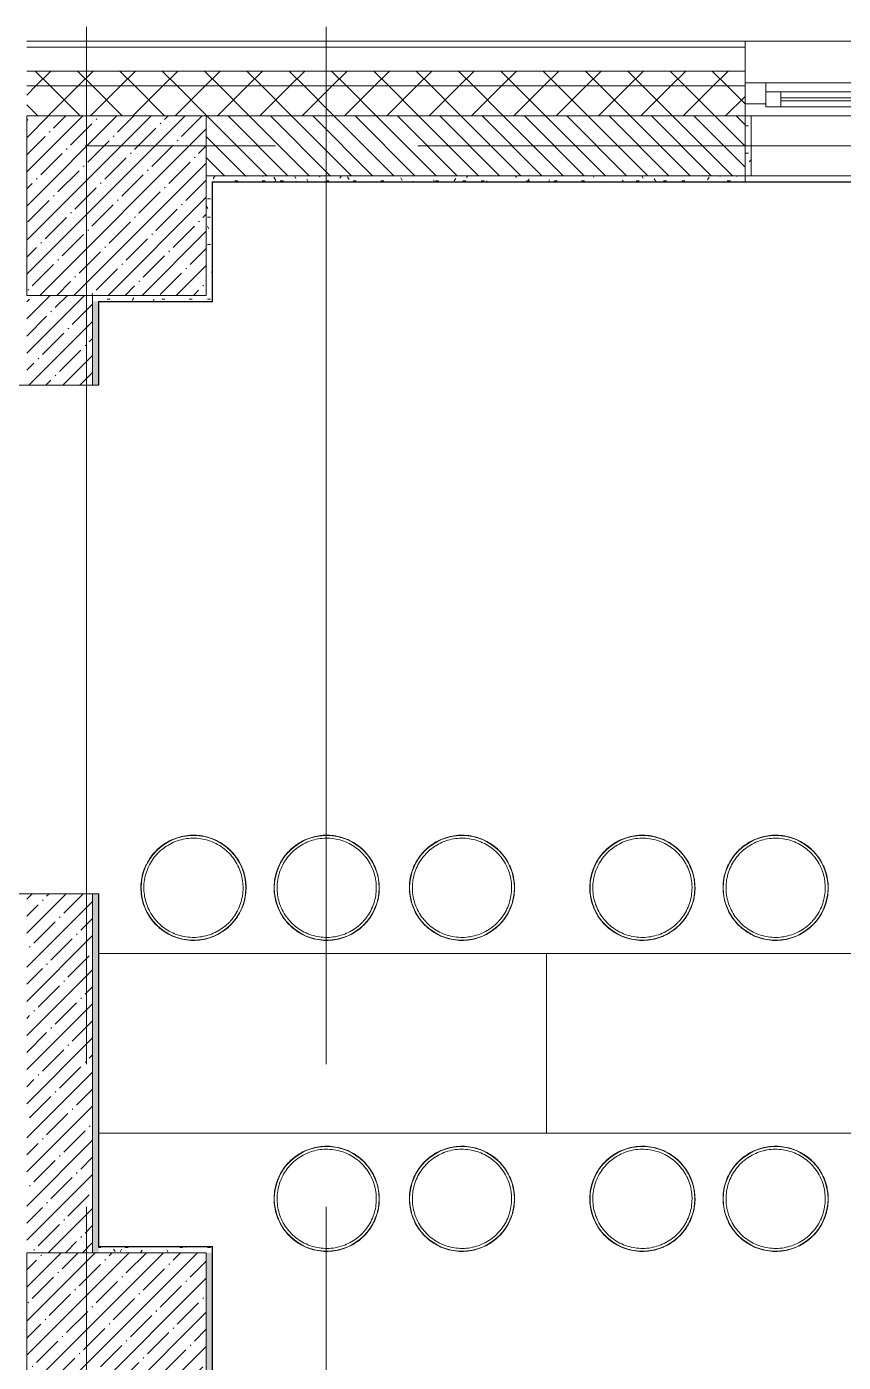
# Model space of a CAD drawing. Header units: millimetres. Extents: x 35881 to 234190, y -8553 to 29063.
# Drawn here: x 42160 to 44888, y 22934 to 27398 of the extents above; entities that cross this region are included whole.
import ezdxf

# ---------------------------------------------------------------- set-up
doc = ezdxf.new("R2010")
doc.units = ezdxf.units.MM
doc.linetypes.add('Осевая', pattern=[3175, 635, -476.25, 1587.5, -476.25])
for name, color, linetype, lineweight in [('A-GLAZ', 7, 'Continuous', 9), ('A-GLAZ-1', 7, 'Continuous', 13), ('A-WALL', 7, 'Continuous', 9), ('I-WALL', 7, 'Continuous', 9), ('S-COLS', 7, 'Continuous', 9), ('Оси', 7, 'Continuous', 9), ('Оси-2', 7, 'Осевая', 9)]:
    doc.layers.add(name, color=color, linetype=linetype, lineweight=lineweight)
for name, color, linetype, lineweight, true_color in [('A-WALL-1', 7, 'Continuous', 9, 0x3c3c3c), ('A-WALL-FNSH-1', 7, 'Continuous', 9, 0x3c3c3c), ('I-FURN-1', 7, 'Continuous', 9, 0xf0f0f0)]:
    doc.layers.add(name, color=color, linetype=linetype, lineweight=lineweight, true_color=true_color)
pattern_1 = [(45, (0, 0), (-70.71068, 70.71068), []), (135, (0, 0), (-70.71068, -70.71068), [])]
pattern_2 = [(0, (0, 0), (121.92, 30.48), [10.058, -81.382, 10.058, -81.382, -487.68]), (0, (0, 0), (121.92, 30.48), [-182.88, 10.058, -172.822, 10.058, -81.382, -213.36]), (0, (0, 0), (121.92, 30.48), [-457.2, 10.058, -50.902, 10.058, -142.342]), (120, (45.72, 15.24), (-87.356454, 90.345817), [10.058, -81.382, 10.058, -81.382, -487.68]), (120, (45.72, 15.24), (-87.356454, 90.345817), [-182.88, 10.058, -172.822, 10.058, -81.382, -213.36]), (120, (45.72, 15.24), (-87.356454, 90.345817), [-457.2, 10.058, -50.902, 10.058, -142.342]), (240, (60.96, 76.2), (-34.563546, -120.825817), [10.058, -81.382, 10.058, -81.382, -487.68]), (240, (60.96, 76.2), (-34.563546, -120.825817), [-182.88, 10.058, -172.822, 10.058, -81.382, -213.36]), (240, (60.96, 76.2), (-34.563546, -120.825817), [-457.2, 10.058, -50.902, 10.058, -142.342])]

# ---------------------------------------------------------------- blocks, each defined once
blk = doc.blocks.new('BSC_Колонна _Прямоугольная - 600х600-V16-План размещения напольных электротехнических лючков и розеток 1 этажа в осях 12-23')
at = {"layer": 'S-COLS'}
h = blk.add_hatch(dxfattribs=at)
h.set_pattern_fill('FP_25', color=256, style=0, pattern_type=2)
h.set_pattern_definition([(45, (-42460, -26800), (-57.02463, 57.02463), []), (45, (-42402.975, -26800), (-57.02463, 57.02463), [100.806, -20.161, 3.353, -16.808])])
h.paths.add_polyline_path([(-300, -300), (300, -300), (300, 300), (-300, 300), (-300, 213.1)])
for p, q in [((300, 300), (-300, 300)), ((-300, 300), (-300, -300)), ((300, -300), (300, 300)), ((-300, -300), (300, -300))]:
    blk.add_line(p, q, dxfattribs=at)
blk = doc.blocks.new('BSC_Колонна _Прямоугольная - 600х600-V20-План размещения напольных электротехнических лючков и розеток 1 этажа в осях 12-23')
at = {"layer": 'S-COLS'}
h = blk.add_hatch(dxfattribs=at)
h.set_pattern_fill('FP_30', color=256, style=0, pattern_type=2)
h.set_pattern_definition([(45, (-42460, -23000), (-57.02463, 57.02463), []), (45, (-42402.975, -23000), (-57.02463, 57.02463), [100.806, -20.161, 3.353, -16.808])])
h.paths.add_polyline_path([(-300, -300), (300, -300), (300, 300), (-300, 300), (-300, -249.4)])
for p, q in [((300, 300), (-300, 300)), ((-300, 300), (-300, -300)), ((300, -300), (300, 300)), ((-300, -300), (300, -300))]:
    blk.add_line(p, q, dxfattribs=at)
blk = doc.blocks.new('120_Окно_СКБ_2Ст - 120_Окно_СКБ_2Ст 3100х2500 _мал_створка слева_-22273855-План размещения напольных электротехнических лючков и розеток 1 этажа в осях 12-23')
at = {"layer": 'A-GLAZ'}
for p, q in [((1550, -5), (-1550, -5)), ((-1550, -75), (-1480, -75)), ((-1430, -55), (600, -55)), ((600, -65), (-1430, -65)), ((650, -75), (720, -75)), ((770, -55), (1430, -55)), ((1430, -65), (770, -65)), ((1480, -75), (1550, -75))]:
    blk.add_line(p, q, dxfattribs=at)
at = {"layer": 'A-GLAZ-1'}
for p, q in [((-1550, -75), (-1550, -5)), ((-1550, -5), (-1480, -5)), ((-1480, -5), (-1480, -75)), ((650, -35), (-1480, -35)), ((-1480, -35), (-1480, -85)), ((-1430, -85), (-1430, -35)), ((600, -85), (600, -35)), ((650, -75), (650, -5)), ((650, -5), (720, -5)), ((650, -85), (650, -35)), ((720, -5), (720, -75)), ((1480, -35), (720, -35)), ((720, -35), (720, -85)), ((770, -85), (770, -35)), ((1430, -85), (1430, -35)), ((1480, -75), (1480, -5)), ((1480, -5), (1550, -5)), ((1480, -85), (1480, -35)), ((1550, -5), (1550, -75)), ((-1480, -75), (-1550, -75)), ((-1480, -85), (650, -85)), ((720, -75), (650, -75)), ((720, -85), (1480, -85)), ((1550, -75), (1480, -75))]:
    blk.add_line(p, q, dxfattribs=at)
blk = doc.blocks.new('Стол базовый прямоугольный - 1_216п-25420479-План размещения напольных электротехнических лючков и розеток 1 этажа в осях 12-23')
at = {"layer": 'I-FURN-1'}
for p, q in [((750, 300), (-750, 300)), ((-750, 300), (-750, -300)), ((750, -300), (750, 300)), ((-750, -300), (750, -300))]:
    blk.add_line(p, q, dxfattribs=at)
blk = doc.blocks.new('Стол базовый прямоугольный - 1_216п-V103-План размещения напольных электротехнических лючков и розеток 1 этажа в осях 12-23')
at = {"layer": 'I-FURN-1'}
for p, q in [((747.1, 300), (-750, 300)), ((-750, 300), (-750, -300)), ((-750, -300), (747.1, -300))]:
    blk.add_line(p, q, dxfattribs=at)
blk = doc.blocks.new('Stool _3_ - Aluminium Stool-V140-План размещения напольных электротехнических лючков и розеток 1 этажа в осях 12-23')
at = {"layer": 'I-FURN-1'}
blk.add_line((-1.2, 165.8), (3.8, 165.7), dxfattribs=at)
at = {"layer": 'I-FURN-1', "flags": 128}
for points in [[(175.8, 0), (175.7, 7), (175.2, 14), (174.5, 21), (173.6, 28), (172.3, 34.9), (170.8, 41.8), (169, 48.6), (166.9, 55.3), (164.5, 61.9), (161.9, 68.5), (159.1, 74.9), (155.9, 81.2), (152.6, 87.4), (148.9, 93.4), (145.1, 99.3), (141, 105), (136.7, 110.5), (132.2, 115.9), (127.4, 121.1), (122.5, 126.1), (117.3, 130.9), (112, 135.5), (106.5, 139.9), (100.8, 144), (95, 147.9), (89, 151.6), (82.9, 155), (76.6, 158.2), (70.2, 161.2), (63.7, 163.9), (57.1, 166.3), (50.4, 168.4), (43.6, 170.3), (36.8, 171.9), (29.9, 173.2), (22.9, 174.3), (15.9, 175.1), (8.9, 175.6), (1.9, 175.8), (-5.1, 175.7), (-12.2, 175.4), (-19.2, 174.8), (-26.1, 173.8), (-33.1, 172.7), (-39.9, 171.2), (-46.8, 169.5), (-53.5, 167.5), (-60.1, 165.2), (-66.7, 162.6), (-73.2, 159.9), (-79.5, 156.8), (-85.7, 153.5), (-91.8, 149.9), (-97.7, 146.2), (-103.5, 142.1), (-109.1, 137.9), (-114.5, 133.4), (-119.7, 128.7), (-124.8, 123.8), (-129.6, 118.7), (-134.3, 113.5), (-138.7, 108), (-142.9, 102.4), (-146.9, 96.6), (-150.6, 90.6), (-154.1, 84.5), (-157.4, 78.3), (-160.4, 71.9), (-163.2, 65.5), (-165.6, 58.9), (-167.9, 52.2), (-169.8, 45.5), (-171.5, 38.6), (-172.9, 31.7), (-174, 24.8), (-174.9, 17.8), (-175.5, 10.8), (-175.8, 3.8), (-175.8, 0)], [(-105.6, 127.8), (-100.4, 131.9), (-95.1, 135.8), (-89.6, 139.5), (-83.9, 143), (-78.1, 146.2), (-72.2, 149.2), (-66.2, 152), (-60.1, 154.5)], [(-59.6, 154.7), (-53.9, 156.8), (-47.5, 158.8), (-41.1, 160.6), (-34.7, 162.1), (-28.2, 163.4), (-21.6, 164.4), (-15, 165.1), (-8.4, 165.6), (-1.8, 165.8)], [(4.8, 165.7), (11.5, 165.4), (18.1, 164.8), (24.6, 164), (31.2, 162.8), (37.7, 161.5), (44.1, 159.8), (50.5, 157.9), (56.7, 155.8), (62.9, 153.4), (69, 150.8)], [(69.3, 150.6), (75, 147.9), (80.8, 144.8), (86.5, 141.4), (92.1, 137.8), (97.6, 134), (102.9, 130), (108, 125.8), (112.9, 121.4), (117.7, 116.8), (122.3, 112), (126.6, 107)], [(-162.3, 33.7), (-161, 39.4), (-159.3, 45.8), (-157.4, 52.2), (-155.2, 58.4), (-152.7, 64.6), (-150, 70.6), (-147.1, 76.6), (-143.9, 82.4), (-140.5, 88.1), (-136.8, 93.6), (-133, 99), (-128.9, 104.3), (-124.6, 109.3), (-120.2, 114.2), (-115.5, 118.9), (-110.7, 123.5), (-105.9, 127.5)], [(127.5, 106), (130.8, 101.9), (134.8, 96.5), (138.5, 91.1), (142.1, 85.5), (145.4, 79.7), (148.4, 73.8), (151.3, 67.8), (153.9, 61.7), (156.2, 55.5), (158.3, 49.2), (160.2, 42.9), (161.7, 36.4), (163.1, 29.9), (164.1, 23.4), (164.9, 16.8), (165.5, 10.2), (165.8, 3.6), (165.8, 0)], [(-175.8, 0), (-175.7, -7), (-175.2, -14), (-174.5, -21), (-173.6, -28), (-172.3, -34.9), (-170.8, -41.8), (-169, -48.6), (-166.9, -55.3), (-164.5, -61.9), (-161.9, -68.5), (-159.1, -74.9), (-155.9, -81.2), (-152.6, -87.4), (-148.9, -93.4), (-145.1, -99.3), (-141, -105), (-136.7, -110.5), (-132.2, -115.9), (-127.4, -121.1), (-122.5, -126.1), (-117.3, -130.9), (-112, -135.5), (-106.5, -139.9), (-100.8, -144), (-95, -147.9), (-89, -151.6), (-82.9, -155), (-76.6, -158.2), (-70.2, -161.2), (-63.7, -163.9), (-57.1, -166.3), (-50.4, -168.4), (-43.6, -170.3), (-36.8, -171.9), (-29.9, -173.2), (-22.9, -174.3), (-15.9, -175.1), (-8.9, -175.6), (-1.9, -175.8), (5.1, -175.7), (12.2, -175.4), (19.2, -174.8), (26.1, -173.8), (33.1, -172.7), (39.9, -171.2), (46.8, -169.5), (53.5, -167.5), (60.1, -165.2), (66.7, -162.6), (73.2, -159.9), (79.5, -156.8), (85.7, -153.5), (91.8, -149.9), (97.7, -146.2), (103.5, -142.1), (109.1, -137.9), (114.5, -133.4), (119.7, -128.7), (124.8, -123.8), (129.6, -118.7), (134.3, -113.5), (138.7, -108), (142.9, -102.4), (146.9, -96.6), (150.6, -90.6), (154.1, -84.5), (157.4, -78.3), (160.4, -71.9), (163.2, -65.5), (165.6, -58.9), (167.9, -52.2), (169.8, -45.5), (171.5, -38.6), (172.9, -31.7), (174, -24.8), (174.9, -17.8), (175.5, -10.8), (175.8, -3.8), (175.8, 0)], [(-165.8, 0), (-165.7, 6.6), (-165.3, 13.2), (-164.6, 19.8), (-163.7, 26.4), (-162.5, 32.9)], [(-44.1, -159.8), (-50.5, -157.9), (-56.7, -155.8), (-62.9, -153.4), (-69, -150.8), (-75, -147.9), (-80.8, -144.8), (-86.5, -141.4), (-92.1, -137.8), (-97.6, -134), (-102.9, -130), (-108, -125.8), (-112.9, -121.4), (-117.7, -116.8), (-122.3, -112), (-126.6, -107), (-130.8, -101.9), (-134.8, -96.5), (-138.5, -91.1), (-142.1, -85.5), (-145.4, -79.7), (-148.4, -73.8), (-151.3, -67.8), (-153.9, -61.7), (-156.2, -55.5), (-158.3, -49.2), (-160.2, -42.9), (-161.7, -36.4), (-163.1, -29.9), (-164.1, -23.4), (-164.9, -16.8), (-165.5, -10.2), (-165.8, -3.6), (-165.8, 0)], [(165.8, 0), (165.7, -6.6), (165.3, -13.2), (164.6, -19.8), (163.7, -26.4), (162.5, -32.9), (161, -39.4), (159.3, -45.8), (157.4, -52.2), (155.2, -58.4), (152.7, -64.6), (150, -70.6), (147.1, -76.6), (143.9, -82.4), (140.5, -88.1), (136.8, -93.6), (136.1, -94.7)], [(119.9, -114.5), (115.5, -118.9), (110.7, -123.5), (105.6, -127.8), (100.4, -131.9), (95.1, -135.8), (89.6, -139.5), (85, -142.3)], [(135.4, -95.7), (133, -99), (128.9, -104.3), (124.6, -109.3), (121, -113.4)], [(83.9, -143), (78.1, -146.2), (72.2, -149.2), (66.2, -152), (60.1, -154.5), (53.9, -156.8), (47.5, -158.8), (41.1, -160.6), (34.7, -162.1), (28.2, -163.4), (21.6, -164.4), (15, -165.1), (8.4, -165.6), (1.8, -165.8), (-4.8, -165.7), (-11.5, -165.4), (-18.1, -164.8), (-24.6, -164), (-31.2, -162.8), (-37.7, -161.5), (-44.1, -159.8)]]:
    blk.add_lwpolyline(points, dxfattribs=at)
at = {"layer": 'I-FURN-1'}
for start, end in [(360, 180), (0, 180), (180, 0), (180, 360)]:
    blk.add_arc((0, 0), 175, start, end, dxfattribs=at)
blk = doc.blocks.new('Stool _3_ - Aluminium Stool-25468964-План размещения напольных электротехнических лючков и розеток 1 этажа в осях 12-23')
at = {"layer": 'I-FURN-1'}
blk.add_line((-1.2, 165.8), (3.8, 165.7), dxfattribs=at)
at = {"layer": 'I-FURN-1', "flags": 128}
for points in [[(175.8, 0), (175.7, 7), (175.2, 14), (174.5, 21), (173.6, 28), (172.3, 34.9), (170.8, 41.8), (169, 48.6), (166.9, 55.3), (164.5, 61.9), (161.9, 68.5), (159.1, 74.9), (155.9, 81.2), (152.6, 87.4), (148.9, 93.4), (145.1, 99.3), (141, 105), (136.7, 110.5), (132.2, 115.9), (127.4, 121.1), (122.5, 126.1), (117.3, 130.9), (112, 135.5), (106.5, 139.9), (100.8, 144), (95, 147.9), (89, 151.6), (82.9, 155), (76.6, 158.2), (70.2, 161.2), (63.7, 163.9), (57.1, 166.3), (50.4, 168.4), (43.6, 170.3), (36.8, 171.9), (29.9, 173.2), (22.9, 174.3), (15.9, 175.1), (8.9, 175.6), (1.9, 175.8), (-5.1, 175.7), (-12.2, 175.4), (-19.2, 174.8), (-26.1, 173.8), (-33.1, 172.7), (-39.9, 171.2), (-46.8, 169.5), (-53.5, 167.5), (-60.1, 165.2), (-66.7, 162.6), (-73.2, 159.9), (-79.5, 156.8), (-85.7, 153.5), (-91.8, 149.9), (-97.7, 146.2), (-103.5, 142.1), (-109.1, 137.9), (-114.5, 133.4), (-119.7, 128.7), (-124.8, 123.8), (-129.6, 118.7), (-134.3, 113.5), (-138.7, 108), (-142.9, 102.4), (-146.9, 96.6), (-150.6, 90.6), (-154.1, 84.5), (-157.4, 78.3), (-160.4, 71.9), (-163.2, 65.5), (-165.6, 58.9), (-167.9, 52.2), (-169.8, 45.5), (-171.5, 38.6), (-172.9, 31.7), (-174, 24.8), (-174.9, 17.8), (-175.5, 10.8), (-175.8, 3.8), (-175.8, 0)], [(-105.6, 127.8), (-100.4, 131.9), (-95.1, 135.8), (-89.6, 139.5), (-83.9, 143), (-78.1, 146.2), (-72.2, 149.2), (-66.2, 152), (-60.1, 154.5)], [(-59.6, 154.7), (-53.9, 156.8), (-47.5, 158.8), (-41.1, 160.6), (-34.7, 162.1), (-28.2, 163.4), (-21.6, 164.4), (-15, 165.1), (-8.4, 165.6), (-1.8, 165.8)], [(4.8, 165.7), (11.5, 165.4), (18.1, 164.8), (24.6, 164), (31.2, 162.8), (37.7, 161.5), (44.1, 159.8), (50.5, 157.9), (56.7, 155.8), (62.9, 153.4), (69, 150.8)], [(69.3, 150.6), (75, 147.9), (80.8, 144.8), (86.5, 141.4), (92.1, 137.8), (97.6, 134), (102.9, 130), (108, 125.8), (112.9, 121.4), (117.7, 116.8), (122.3, 112), (126.6, 107)], [(-162.3, 33.7), (-161, 39.4), (-159.3, 45.8), (-157.4, 52.2), (-155.2, 58.4), (-152.7, 64.6), (-150, 70.6), (-147.1, 76.6), (-143.9, 82.4), (-140.5, 88.1), (-136.8, 93.6), (-133, 99), (-128.9, 104.3), (-124.6, 109.3), (-120.2, 114.2), (-115.5, 118.9), (-110.7, 123.5), (-105.9, 127.5)], [(127.5, 106), (130.8, 101.9), (134.8, 96.5), (138.5, 91.1), (142.1, 85.5), (145.4, 79.7), (148.4, 73.8), (151.3, 67.8), (153.9, 61.7), (156.2, 55.5), (158.3, 49.2), (160.2, 42.9), (161.7, 36.4), (163.1, 29.9), (164.1, 23.4), (164.9, 16.8), (165.5, 10.2), (165.8, 3.6), (165.8, 0)], [(-175.8, 0), (-175.7, -7), (-175.2, -14), (-174.5, -21), (-173.6, -28), (-172.3, -34.9), (-170.8, -41.8), (-169, -48.6), (-166.9, -55.3), (-164.5, -61.9), (-161.9, -68.5), (-159.1, -74.9), (-155.9, -81.2), (-152.6, -87.4), (-148.9, -93.4), (-145.1, -99.3), (-141, -105), (-136.7, -110.5), (-132.2, -115.9), (-127.4, -121.1), (-122.5, -126.1), (-117.3, -130.9), (-112, -135.5), (-106.5, -139.9), (-100.8, -144), (-95, -147.9), (-89, -151.6), (-82.9, -155), (-76.6, -158.2), (-70.2, -161.2), (-63.7, -163.9), (-57.1, -166.3), (-50.4, -168.4), (-43.6, -170.3), (-36.8, -171.9), (-29.9, -173.2), (-22.9, -174.3), (-15.9, -175.1), (-8.9, -175.6), (-1.9, -175.8), (5.1, -175.7), (12.2, -175.4), (19.2, -174.8), (26.1, -173.8), (33.1, -172.7), (39.9, -171.2), (46.8, -169.5), (53.5, -167.5), (60.1, -165.2), (66.7, -162.6), (73.2, -159.9), (79.5, -156.8), (85.7, -153.5), (91.8, -149.9), (97.7, -146.2), (103.5, -142.1), (109.1, -137.9), (114.5, -133.4), (119.7, -128.7), (124.8, -123.8), (129.6, -118.7), (134.3, -113.5), (138.7, -108), (142.9, -102.4), (146.9, -96.6), (150.6, -90.6), (154.1, -84.5), (157.4, -78.3), (160.4, -71.9), (163.2, -65.5), (165.6, -58.9), (167.9, -52.2), (169.8, -45.5), (171.5, -38.6), (172.9, -31.7), (174, -24.8), (174.9, -17.8), (175.5, -10.8), (175.8, -3.8), (175.8, 0)], [(-165.8, 0), (-165.7, 6.6), (-165.3, 13.2), (-164.6, 19.8), (-163.7, 26.4), (-162.5, 32.9)], [(-44.1, -159.8), (-50.5, -157.9), (-56.7, -155.8), (-62.9, -153.4), (-69, -150.8), (-75, -147.9), (-80.8, -144.8), (-86.5, -141.4), (-92.1, -137.8), (-97.6, -134), (-102.9, -130), (-108, -125.8), (-112.9, -121.4), (-117.7, -116.8), (-122.3, -112), (-126.6, -107), (-130.8, -101.9), (-134.8, -96.5), (-138.5, -91.1), (-142.1, -85.5), (-145.4, -79.7), (-148.4, -73.8), (-151.3, -67.8), (-153.9, -61.7), (-156.2, -55.5), (-158.3, -49.2), (-160.2, -42.9), (-161.7, -36.4), (-163.1, -29.9), (-164.1, -23.4), (-164.9, -16.8), (-165.5, -10.2), (-165.8, -3.6), (-165.8, 0)], [(165.8, 0), (165.7, -6.6), (165.3, -13.2), (164.6, -19.8), (163.7, -26.4), (162.5, -32.9), (161, -39.4), (159.3, -45.8), (157.4, -52.2), (155.2, -58.4), (152.7, -64.6), (150, -70.6), (147.1, -76.6), (143.9, -82.4), (140.5, -88.1), (136.8, -93.6), (133, -99), (128.9, -104.3), (124.6, -109.3), (121, -113.4)], [(119.9, -114.5), (115.5, -118.9), (110.7, -123.5), (105.6, -127.8), (100.4, -131.9), (95.1, -135.8), (89.6, -139.5), (85, -142.3)], [(83.9, -143), (78.1, -146.2), (72.2, -149.2), (66.2, -152), (60.1, -154.5), (53.9, -156.8), (47.5, -158.8), (41.1, -160.6), (34.7, -162.1), (28.2, -163.4), (21.6, -164.4), (15, -165.1), (8.4, -165.6), (1.8, -165.8), (-4.8, -165.7), (-11.5, -165.4), (-18.1, -164.8), (-24.6, -164), (-31.2, -162.8), (-37.7, -161.5), (-44.1, -159.8)]]:
    blk.add_lwpolyline(points, dxfattribs=at)
at = {"layer": 'I-FURN-1'}
for start, end in [(360, 180), (0, 180), (180, 0), (180, 360)]:
    blk.add_arc((0, 0), 175, start, end, dxfattribs=at)
blk = doc.blocks.new('Stool _3_ - Aluminium Stool-25469124-План размещения напольных электротехнических лючков и розеток 1 этажа в осях 12-23')
at = {"layer": 'I-FURN-1'}
blk.add_line((41.1, -160.6), (34.7, -162.1), dxfattribs=at)
at = {"layer": 'I-FURN-1', "flags": 128}
for points in [[(175.8, 0), (175.7, 7), (175.2, 14), (174.5, 21), (173.6, 28), (172.3, 34.9), (170.8, 41.8), (169, 48.6), (166.9, 55.3), (164.5, 61.9), (161.9, 68.5), (159.1, 74.9), (155.9, 81.2), (152.6, 87.4), (148.9, 93.4), (145.1, 99.3), (141, 105), (136.7, 110.5), (132.2, 115.9), (127.4, 121.1), (122.5, 126.1), (117.3, 130.9), (112, 135.5), (106.5, 139.9), (100.8, 144), (95, 147.9), (89, 151.6), (82.9, 155), (76.6, 158.2), (70.2, 161.2), (63.7, 163.9), (57.1, 166.3), (50.4, 168.4), (43.6, 170.3), (36.8, 171.9), (29.9, 173.2), (22.9, 174.3), (15.9, 175.1), (8.9, 175.6), (1.9, 175.8), (-5.1, 175.7), (-12.2, 175.4), (-19.2, 174.8), (-26.1, 173.8), (-33.1, 172.7), (-39.9, 171.2), (-46.8, 169.5), (-53.5, 167.5), (-60.1, 165.2), (-66.7, 162.6), (-73.2, 159.9), (-79.5, 156.8), (-85.7, 153.5), (-91.8, 149.9), (-97.7, 146.2), (-103.5, 142.1), (-109.1, 137.9), (-114.5, 133.4), (-119.7, 128.7), (-124.8, 123.8), (-129.6, 118.7), (-134.3, 113.5), (-138.7, 108), (-142.9, 102.4), (-146.9, 96.6), (-150.6, 90.6), (-154.1, 84.5), (-157.4, 78.3), (-160.4, 71.9), (-163.2, 65.5), (-165.6, 58.9), (-167.9, 52.2), (-169.8, 45.5), (-171.5, 38.6), (-172.9, 31.7), (-174, 24.8), (-174.9, 17.8), (-175.5, 10.8), (-175.8, 3.8), (-175.8, 0)], [(-155.2, 58.4), (-152.7, 64.6), (-150, 70.6), (-147.1, 76.6), (-143.9, 82.4), (-140.5, 88.1), (-136.8, 93.6), (-133, 99), (-128.9, 104.3), (-124.6, 109.3), (-120.2, 114.2), (-115.5, 118.9), (-110.7, 123.5), (-105.6, 127.8), (-100.4, 131.9), (-95.1, 135.8), (-89.6, 139.5), (-83.9, 143)], [(-83.9, 143), (-78.1, 146.2), (-72.2, 149.2), (-66.2, 152), (-60.1, 154.5), (-53.9, 156.8), (-47.5, 158.8), (-41.1, 160.6), (-34.7, 162.1), (-28.2, 163.4), (-21.6, 164.4), (-15.3, 165.1)], [(-15, 165.1), (-8.4, 165.6), (-1.8, 165.8), (4.8, 165.7), (11.5, 165.4), (18.1, 164.8), (24.6, 164), (31.2, 162.8), (37.7, 161.5), (44.1, 159.8), (50.5, 157.9), (56.7, 155.8)], [(57.5, 155.5), (62.9, 153.4), (69, 150.8), (75, 147.9), (80.8, 144.8), (86.5, 141.4), (92.1, 137.8), (97.6, 134)], [(97.6, 134), (102.9, 130), (108, 125.8), (112.9, 121.4), (117.7, 116.8), (122.3, 112), (126.6, 107), (130.8, 101.9), (134.8, 96.5), (138.5, 91.1), (142.1, 85.5), (145.4, 79.7), (148.4, 73.8), (151.3, 67.8), (153.9, 61.7), (156.2, 55.5), (158.3, 49.2), (160.2, 42.9), (161.7, 36.4), (163.1, 29.9), (164.1, 23.4), (164.8, 17.6)], [(-165.8, 0), (-165.7, 6.6), (-165.3, 13.2), (-164.6, 19.8), (-163.7, 26.4), (-162.5, 32.9), (-161, 39.4), (-159.3, 45.8), (-157.4, 52.2), (-155.5, 57.4)], [(-175.8, 0), (-175.7, -7), (-175.2, -14), (-174.5, -21), (-173.6, -28), (-172.3, -34.9), (-170.8, -41.8), (-169, -48.6), (-166.9, -55.3), (-164.5, -61.9), (-161.9, -68.5), (-159.1, -74.9), (-155.9, -81.2), (-152.6, -87.4), (-148.9, -93.4), (-145.1, -99.3), (-141, -105), (-136.7, -110.5), (-132.2, -115.9), (-127.4, -121.1), (-122.5, -126.1), (-117.3, -130.9), (-112, -135.5), (-106.5, -139.9), (-100.8, -144), (-95, -147.9), (-89, -151.6), (-82.9, -155), (-76.6, -158.2), (-70.2, -161.2), (-63.7, -163.9), (-57.1, -166.3), (-50.4, -168.4), (-43.6, -170.3), (-36.8, -171.9), (-29.9, -173.2), (-22.9, -174.3), (-15.9, -175.1), (-8.9, -175.6), (-1.9, -175.8), (5.1, -175.7), (12.2, -175.4), (19.2, -174.8), (26.1, -173.8), (33.1, -172.7), (39.9, -171.2), (46.8, -169.5), (53.5, -167.5), (60.1, -165.2), (66.7, -162.6), (73.2, -159.9), (79.5, -156.8), (85.7, -153.5), (91.8, -149.9), (97.7, -146.2), (103.5, -142.1), (109.1, -137.9), (114.5, -133.4), (119.7, -128.7), (124.8, -123.8), (129.6, -118.7), (134.3, -113.5), (138.7, -108), (142.9, -102.4), (146.9, -96.6), (150.6, -90.6), (154.1, -84.5), (157.4, -78.3), (160.4, -71.9), (163.2, -65.5), (165.6, -58.9), (167.9, -52.2), (169.8, -45.5), (171.5, -38.6), (172.9, -31.7), (174, -24.8), (174.9, -17.8), (175.5, -10.8), (175.8, -3.8), (175.8, 0)], [(-163.1, -29.9), (-164.1, -23.4), (-164.9, -16.8), (-165.5, -10.2), (-165.8, -3.6), (-165.8, 0)], [(165.8, 0), (165.7, -6.6), (165.3, -13.2), (164.6, -19.8), (163.7, -26.4), (162.5, -32.9), (161, -39.4), (159.3, -45.8), (157.4, -52.2), (155.2, -58.4), (152.7, -64.6), (150, -70.6), (147.1, -76.6), (143.9, -82.4), (140.5, -88.1), (136.8, -93.6), (133, -99), (128.9, -104.3), (124.6, -109.3), (120.2, -114.2), (115.5, -118.9), (110.7, -123.5), (105.6, -127.8), (100.4, -131.9), (95.1, -135.8), (89.6, -139.5), (83.9, -143), (78.1, -146.2), (72.2, -149.2), (66.2, -152), (60.1, -154.5)], [(164.9, 16.8), (165.5, 10.2), (165.8, 3.6), (165.8, 0)], [(33.7, -162.3), (28.2, -163.4), (21.6, -164.4), (15, -165.1), (8.4, -165.6), (1.8, -165.8), (-4.8, -165.7), (-11.5, -165.4), (-18.1, -164.8), (-24.6, -164), (-31.2, -162.8), (-37.7, -161.5), (-44.1, -159.8), (-50.5, -157.9), (-56.7, -155.8), (-62.9, -153.4), (-69, -150.8), (-75, -147.9), (-80.8, -144.8), (-86.5, -141.4), (-92.1, -137.8), (-97.6, -134), (-102.9, -130), (-108, -125.8), (-112.9, -121.4), (-117.7, -116.8), (-122.3, -112), (-126.6, -107), (-130.8, -101.9), (-134.8, -96.5), (-138.5, -91.1), (-142.1, -85.5), (-145.4, -79.7), (-148.4, -73.8), (-151.3, -67.8), (-153.9, -61.7), (-156.2, -55.5), (-158.3, -49.2), (-160.2, -42.9), (-161.7, -36.4), (-162.9, -30.6)], [(59.6, -154.7), (53.9, -156.8), (47.5, -158.8), (41.7, -160.4)]]:
    blk.add_lwpolyline(points, dxfattribs=at)
at = {"layer": 'I-FURN-1'}
for start, end in [(0, 180), (360, 180), (180, 0), (180, 360)]:
    blk.add_arc((0, 0), 175, start, end, dxfattribs=at)
blk = doc.blocks.new('Stool _3_ - Aluminium Stool-V141-План размещения напольных электротехнических лючков и розеток 1 этажа в осях 12-23')
at = {"layer": 'I-FURN-1'}
blk.add_line((41.1, -160.6), (34.7, -162.1), dxfattribs=at)
at = {"layer": 'I-FURN-1', "flags": 128}
for points in [[(175.8, 0), (175.7, 7), (175.2, 14), (174.5, 21), (173.6, 28), (172.3, 34.9), (170.8, 41.8), (169, 48.6), (166.9, 55.3), (164.5, 61.9), (161.9, 68.5), (159.1, 74.9), (155.9, 81.2), (152.6, 87.4), (148.9, 93.4), (145.1, 99.3), (141, 105), (136.7, 110.5), (132.2, 115.9), (127.4, 121.1), (122.5, 126.1), (117.3, 130.9), (112, 135.5), (106.5, 139.9), (100.8, 144), (95, 147.9), (89, 151.6), (82.9, 155), (76.6, 158.2), (70.2, 161.2), (63.7, 163.9), (57.1, 166.3), (50.4, 168.4), (43.6, 170.3), (36.8, 171.9), (29.9, 173.2), (22.9, 174.3), (15.9, 175.1), (8.9, 175.6), (1.9, 175.8), (-5.1, 175.7), (-12.2, 175.4), (-19.2, 174.8), (-26.1, 173.8), (-33.1, 172.7), (-39.9, 171.2), (-46.8, 169.5), (-53.5, 167.5), (-60.1, 165.2), (-66.7, 162.6), (-73.2, 159.9), (-79.5, 156.8), (-85.7, 153.5), (-91.8, 149.9), (-97.7, 146.2), (-103.5, 142.1), (-109.1, 137.9), (-114.5, 133.4), (-119.7, 128.7), (-124.8, 123.8), (-129.6, 118.7), (-134.3, 113.5), (-138.7, 108), (-142.9, 102.4), (-146.9, 96.6), (-150.6, 90.6), (-154.1, 84.5), (-157.4, 78.3), (-160.4, 71.9), (-163.2, 65.5), (-165.6, 58.9), (-167.9, 52.2), (-169.8, 45.5), (-171.5, 38.6), (-172.9, 31.7), (-174, 24.8), (-174.9, 17.8), (-175.5, 10.8), (-175.8, 3.8), (-175.8, 0)], [(-155.2, 58.4), (-152.7, 64.6), (-150, 70.6), (-147.1, 76.6), (-143.9, 82.4), (-140.5, 88.1), (-136.8, 93.6), (-133, 99), (-128.9, 104.3), (-124.6, 109.3), (-120.2, 114.2), (-115.5, 118.9), (-110.7, 123.5), (-105.6, 127.8), (-100.4, 131.9), (-95.1, 135.8), (-89.6, 139.5), (-83.9, 143)], [(-83.9, 143), (-78.1, 146.2), (-72.2, 149.2), (-66.2, 152), (-60.1, 154.5), (-53.9, 156.8), (-47.5, 158.8), (-41.1, 160.6), (-35.9, 161.8)], [(-35.8, 161.9), (-34.7, 162.1), (-28.2, 163.4), (-21.6, 164.4), (-15.3, 165.1)], [(-15, 165.1), (-8.4, 165.6), (-1.8, 165.8), (4.8, 165.7), (11.5, 165.4), (18.1, 164.8), (24.6, 164), (31.2, 162.8), (37.7, 161.5), (44.1, 159.8), (50.5, 157.9), (56.7, 155.8)], [(57.5, 155.5), (62.9, 153.4), (69, 150.8), (75, 147.9), (80.8, 144.8), (86.5, 141.4), (92.1, 137.8), (97.6, 134)], [(97.6, 134), (102.9, 130), (108, 125.8), (112.9, 121.4), (117.7, 116.8), (122.3, 112), (126.6, 107), (130.8, 101.9), (134.8, 96.5), (138.5, 91.1), (142.1, 85.5), (145.4, 79.7), (148.4, 73.8), (151.3, 67.8), (153.9, 61.7), (156.2, 55.5), (158.3, 49.2), (160.2, 42.9), (161.7, 36.4), (163.1, 29.9), (164.1, 23.4), (164.8, 17.6)], [(-165.8, 0), (-165.7, 6.6), (-165.3, 13.2), (-164.6, 19.8), (-163.7, 26.4), (-162.5, 32.9), (-161, 39.4), (-159.3, 45.8), (-157.4, 52.2), (-155.5, 57.4)], [(-175.8, 0), (-175.7, -7), (-175.2, -14), (-174.5, -21), (-173.6, -28), (-172.3, -34.9), (-170.8, -41.8), (-169, -48.6), (-166.9, -55.3), (-164.5, -61.9), (-161.9, -68.5), (-159.1, -74.9), (-155.9, -81.2), (-152.6, -87.4), (-148.9, -93.4), (-145.1, -99.3), (-141, -105), (-136.7, -110.5), (-132.2, -115.9), (-127.4, -121.1), (-122.5, -126.1), (-117.3, -130.9), (-112, -135.5), (-106.5, -139.9), (-100.8, -144), (-95, -147.9), (-89, -151.6), (-82.9, -155), (-76.6, -158.2), (-70.2, -161.2), (-63.7, -163.9), (-57.1, -166.3), (-50.4, -168.4), (-43.6, -170.3), (-36.8, -171.9), (-29.9, -173.2), (-22.9, -174.3), (-15.9, -175.1), (-8.9, -175.6), (-1.9, -175.8), (5.1, -175.7), (12.2, -175.4), (19.2, -174.8), (26.1, -173.8), (33.1, -172.7), (39.9, -171.2), (46.8, -169.5), (53.5, -167.5), (60.1, -165.2), (66.7, -162.6), (73.2, -159.9), (79.5, -156.8), (85.7, -153.5), (91.8, -149.9), (97.7, -146.2), (103.5, -142.1), (109.1, -137.9), (114.5, -133.4), (119.7, -128.7), (124.8, -123.8), (129.6, -118.7), (134.3, -113.5), (138.7, -108), (142.9, -102.4), (146.9, -96.6), (150.6, -90.6), (154.1, -84.5), (157.4, -78.3), (160.4, -71.9), (163.2, -65.5), (165.6, -58.9), (167.9, -52.2), (169.8, -45.5), (171.5, -38.6), (172.9, -31.7), (174, -24.8), (174.9, -17.8), (175.5, -10.8), (175.8, -3.8), (175.8, 0)], [(-163.1, -29.9), (-164.1, -23.4), (-164.9, -16.8), (-165.5, -10.2), (-165.8, -3.6), (-165.8, 0)], [(165.8, 0), (165.7, -6.6), (165.3, -13.2), (164.6, -19.8), (163.7, -26.4), (162.5, -32.9), (161, -39.4), (159.3, -45.8), (157.4, -52.2), (155.2, -58.4), (152.7, -64.6), (150, -70.6), (147.1, -76.6), (143.9, -82.4), (140.5, -88.1), (136.8, -93.6), (133, -99), (128.9, -104.3), (124.6, -109.3), (120.2, -114.2), (115.5, -118.9), (110.7, -123.5), (105.6, -127.8), (100.4, -131.9), (95.1, -135.8), (89.6, -139.5), (83.9, -143), (78.1, -146.2), (72.2, -149.2), (66.2, -152), (60.1, -154.5)], [(164.9, 16.8), (165.5, 10.2), (165.8, 3.6), (165.8, 0)], [(33.7, -162.3), (28.2, -163.4), (21.6, -164.4), (15, -165.1), (8.4, -165.6), (1.8, -165.8), (-4.8, -165.7), (-11.5, -165.4), (-18.1, -164.8), (-24.6, -164), (-31.2, -162.8), (-37.7, -161.5), (-44.1, -159.8), (-50.5, -157.9), (-56.7, -155.8), (-62.9, -153.4), (-69, -150.8), (-75, -147.9), (-80.8, -144.8), (-86.5, -141.4), (-92.1, -137.8), (-97.6, -134), (-102.9, -130), (-108, -125.8), (-112.9, -121.4), (-117.7, -116.8), (-122.3, -112), (-126.6, -107), (-130.8, -101.9), (-134.8, -96.5), (-138.5, -91.1), (-142.1, -85.5), (-145.4, -79.7), (-148.4, -73.8), (-151.3, -67.8), (-153.9, -61.7), (-156.2, -55.5), (-158.3, -49.2), (-160.2, -42.9), (-161.7, -36.4), (-162.9, -30.6)], [(59.6, -154.7), (53.9, -156.8), (47.5, -158.8), (41.7, -160.4)]]:
    blk.add_lwpolyline(points, dxfattribs=at)
at = {"layer": 'I-FURN-1'}
for start, end in [(0, 180), (360, 180), (180, 0), (180, 360)]:
    blk.add_arc((0, 0), 175, start, end, dxfattribs=at)

msp = doc.modelspace()

# ---------------------------------------------------------------- hatches: boundary and pattern name
at = {"layer": 'A-WALL'}
h = msp.add_hatch(dxfattribs=at)
h.set_pattern_fill('FP_17', color=256, style=0, pattern_type=2)
h.set_pattern_definition(pattern_1)
h.paths.add_polyline_path([(84490.7, 27200), (84490.7, 27250), (80350, 27250), (80350, 27200)])
h.paths.add_polyline_path([(77250, 27200), (77250, 27250), (76350, 27250), (76350, 27200)])
h.paths.add_polyline_path([(74250, 27200), (74250, 27250), (72910, 27250), (72910, 27200), (73176.6, 27200)])
h.paths.add_polyline_path([(70810, 27200), (70810, 27250), (68210, 27250), (68210, 27200)])
h.paths.add_polyline_path([(67110, 27200), (67110, 27250), (66160, 27250), (66160, 27200)])
h.paths.add_polyline_path([(61060, 27200), (61060, 27250), (60005, 27250), (60005, 27200)])
h.paths.add_polyline_path([(57705, 27200), (57705, 27250), (56860, 27250), (56860, 27200)])
h.paths.add_polyline_path([(53860, 27200), (54760, 27200), (54760, 27250), (53860, 27250)])
h.paths.add_polyline_path([(51760, 27200), (51760, 27250), (50860, 27250), (50860, 27200)])
h.paths.add_polyline_path([(48760, 27200), (48760, 27250), (47660, 27250), (47660, 27200)])
h.paths.add_polyline_path([(44560, 27200), (44560, 27250), (42160, 27250), (42160, 27200), (44081, 27200)])
h = msp.add_hatch(dxfattribs=at)
h.set_pattern_fill('FP_17', color=256, style=0, pattern_type=2)
h.set_pattern_definition(pattern_1)
h.paths.add_polyline_path([(84490.7, 27100), (84490.7, 27200), (80350, 27200), (80350, 27100), (80650, 27100)])
h.paths.add_polyline_path([(77250, 27100), (77250, 27200), (76350, 27200), (76350, 27100), (76750, 27100)])
h.paths.add_polyline_path([(74250, 27100), (74250, 27200), (72910, 27200), (72910, 27100), (74040, 27100)])
h.paths.add_polyline_path([(70810, 27100), (70810, 27200), (68210, 27200), (68210, 27100), (70310, 27100)])
h.paths.add_polyline_path([(66760, 27100), (67110, 27100), (67110, 27200), (66160, 27200), (66160, 27100)])
h.paths.add_polyline_path([(61060, 27100), (61060, 27200), (60005, 27200), (60005, 27100), (60760, 27100)])
h.paths.add_polyline_path([(57705, 27100), (57705, 27200), (56860, 27200), (56860, 27100)])
h.paths.add_polyline_path([(54760, 27100), (54760, 27200), (53860, 27200), (53860, 27100), (54160, 27100)])
h.paths.add_polyline_path([(51760, 27100), (51760, 27200), (50860, 27200), (50860, 27100)])
h.paths.add_polyline_path([(48760, 27100), (48760, 27200), (47660, 27200), (47660, 27100), (48160, 27100)])
h.paths.add_polyline_path([(44560, 27100), (44560, 27200), (42160, 27200), (42160, 27100), (44081, 27100)])
h = msp.add_hatch(dxfattribs=at)
h.set_pattern_fill('FP_21', color=256, style=0, pattern_type=2)
h.set_pattern_definition([(135, (0, 0), (-35.35534, -35.35534), [])])
h.paths.add_polyline_path([(80450.5, 26900), (80650, 26900), (80650, 27100), (80350, 27100), (80350, 26900)])
h.paths.add_polyline_path([(76750, 26900), (76750, 27100), (76350, 27100), (76350, 26900)])
h.paths.add_polyline_path([(73540, 26900), (73540, 27100), (72910, 27100), (72910, 26900), (73176.6, 26900)])
h.paths.add_polyline_path([(74040, 26900), (74250, 26900), (74250, 27100), (74040, 27100), (74040, 27013.1)])
h.paths.add_polyline_path([(70267, 26900), (70310, 26900), (70310, 27100), (68206, 27100), (68206, 26900), (69539.7, 26900)])
h.paths.add_polyline_path([(67060, 26900), (67060, 27100), (66760, 27100), (66760, 26900)])
h.paths.add_polyline_path([(61060, 26900), (61060, 27100), (60760, 27100), (60760, 26900), (60811, 26900)])
h.paths.add_polyline_path([(60160, 26900), (60160, 27100), (60005, 27100), (60005, 26900), (60083.6, 26900)])
h.paths.add_polyline_path([(57550, 26900), (57705, 26900), (57705, 27100), (56860, 27100), (56860, 26900), (57537.7, 26900)])
h.paths.add_polyline_path([(53900.7, 26900), (54160, 26900), (54160, 27100), (53860, 27100), (53860, 26900)])
h.paths.add_polyline_path([(51354.9, 26900), (51760, 26900), (51760, 27100), (50860, 27100), (50860, 26900), (50991.2, 26900)])
h.paths.add_polyline_path([(47717.9, 26900), (48160, 26900), (48160, 27100), (47660, 27100), (47660, 26900)])
h.paths.add_polyline_path([(44560, 26900), (44560, 27100), (42760, 27100), (42760, 26900), (44081, 26900)])
at = {"layer": 'I-WALL'}
h = msp.add_hatch(dxfattribs=at)
h.set_pattern_fill('FP_58', color=256, style=0, pattern_type=2)
h.set_pattern_definition(pattern_2)
h.paths.add_polyline_path([(44580, 26900), (44580, 27100), (44560, 27100), (44560, 26900)])
h = msp.add_hatch(dxfattribs=at)
h.set_pattern_fill('FP_58', color=256, style=0, pattern_type=2)
h.set_pattern_definition(pattern_2)
h.paths.add_polyline_path([(42760, 26480), (42780, 26480), (42780, 26900), (42760, 26900), (42760, 26500)])
h = msp.add_hatch(dxfattribs=at)
h.set_pattern_fill('FP_58', color=256, style=0, pattern_type=2)
h.set_pattern_definition(pattern_2)
h.paths.add_polyline_path([(44560, 26880), (44560, 26900), (42780, 26900), (42781, 26880), (44081, 26880)])
h = msp.add_hatch(dxfattribs=at)
h.set_pattern_fill('FP_1', color=256, style=0, pattern_type=2)
h.set_pattern_definition([(45, (0, 0), (-57.02463, 57.02463), []), (45, (57.025, 0), (-57.02463, 57.02463), [100.806, -20.161, 3.353, -16.808])])
h.paths.add_polyline_path([(42160, 23300), (42380, 23300), (42380, 24500), (42160, 24500), (42160, 23359.5)])
h.paths.add_polyline_path([(42160, 26200), (42380, 26200), (42380, 26500), (42160, 26500)])
h = msp.add_hatch(dxfattribs=at)
h.set_pattern_fill('FP_58', color=256, style=0, pattern_type=2)
h.set_pattern_definition(pattern_2)
h.paths.add_polyline_path([(42760, 26480), (42760, 26500), (42380, 26500), (42380, 26480), (42626.2, 26480)])
h = msp.add_hatch(dxfattribs=at)
h.set_pattern_fill('FP_58', color=256, style=0, pattern_type=2)
h.set_pattern_definition(pattern_2)
h.paths.add_polyline_path([(42380, 23300), (42400, 23300), (42400, 24500), (42380, 24500), (42380, 23359.5)])
h.paths.add_polyline_path([(42380, 26200), (42400, 26200), (42400, 26480), (42380, 26480)])
h = msp.add_hatch(dxfattribs=at)
h.set_pattern_fill('FP_58', color=256, style=0, pattern_type=2)
h.set_pattern_definition(pattern_2)
h.paths.add_polyline_path([(42400, 23300), (42780, 23300), (42780, 23320), (42400, 23320)])
h = msp.add_hatch(dxfattribs=at)
h.set_pattern_fill('FP_58', color=256, style=0, pattern_type=2)
h.set_pattern_definition(pattern_2)
h.paths.add_polyline_path([(42780, 16680), (42780, 17900), (42760, 17900), (42760, 16680)])
h.paths.add_polyline_path([(42780, 19700), (42780, 20300), (42760, 20300), (42760, 19700)])
h.paths.add_polyline_path([(42780, 22100), (42780, 23300), (42760, 23300), (42760, 22100)])

# ---------------------------------------------------------------- linework, layer by layer
at = {"layer": 'A-WALL'}
for p, q in [((44560, 27330), (42160, 27330)), ((44560, 27350), (47660, 27350)), ((44560, 27250), (42160, 27250)), ((44560, 27200), (42160, 27200)), ((44580, 27100), (42760, 27100)), ((42760, 27100), (44560, 27100)), ((47660, 27100), (44580, 27100)), ((44580, 26900), (42760, 26900)), ((42780, 26480), (42780, 26880)), ((42400, 26200), (42400, 26480)), ((42760, 26480), (42400, 26480)), ((42400, 24500), (42400, 23320)), ((42400, 23320), (42780, 23320))]:
    msp.add_line(p, q, dxfattribs=at)
at = {"layer": 'A-WALL-1'}
for p, q in [((44560, 27100), (44560, 27330)), ((44560, 27100), (44560, 26880)), ((44580, 27088), (44580, 27100)), ((42780, 26880), (44560, 26880)), ((42380, 26200), (42380, 26500)), ((41930, 26200), (42400, 26200)), ((42400, 24500), (41930, 24500)), ((42380, 23300), (42380, 24500)), ((42780, 22100), (42780, 23320))]:
    msp.add_line(p, q, dxfattribs=at)
at = {"layer": 'A-WALL-FNSH-1'}
for p, q in [((44560, 27350), (42160, 27350)), ((44560, 27330), (44560, 27350)), ((44581, 27088), (44580, 27088)), ((44580, 27088), (44580, 26900)), ((44581, 26900), (44581, 27088)), ((42781, 26479), (42781, 26879)), ((42781, 26879), (44560, 26879)), ((44560, 26879), (44560, 26880)), ((44580, 26900), (44581, 26900)), ((42401, 26200), (42401, 26479)), ((42401, 26479), (42781, 26479)), ((42780, 26480), (42760, 26480)), ((42400, 26200), (42401, 26200)), ((42401, 24500), (42400, 24500)), ((42401, 23321), (42401, 24500)), ((42781, 23321), (42401, 23321)), ((42780, 23320), (42780, 22099)), ((42781, 22100), (42781, 23321))]:
    msp.add_line(p, q, dxfattribs=at)
at = {"layer": 'I-WALL'}
for p, q in [((44580, 27100), (47660, 27100)), ((47640, 26880), (44560, 26880)), ((44560, 26880), (47640, 26880)), ((47639, 26879), (44560, 26879)), ((44581, 26900), (47639, 26900))]:
    msp.add_line(p, q, dxfattribs=at)
at = {"layer": 'Оси'}
for p, q in [((42360, 24898.1), (42360, 27398.1)), ((43160, 24898.1), (43160, 27398.1))]:
    msp.add_line(p, q, dxfattribs=at)
at = {"layer": 'Оси-2'}
for p, q in [((39180.8, 27000), (82200, 27000)), ((42360, 593.7), (42360, 24898.1)), ((43160, 593.7), (43160, 24898.1))]:
    msp.add_line(p, q, dxfattribs=at)

# ---------------------------------------------------------------- block references
at = {"layer": 'A-GLAZ'}
msp.add_blockref('120_Окно_СКБ_2Ст - 120_Окно_СКБ_2Ст 3100х2500 _мал_створка слева_-22273855-План размещения напольных электротехнических лючков и розеток 1 этажа в осях 12-23', (46110, 27215), dxfattribs=at)
at = {"layer": 'I-FURN-1'}
for name, p in [('Stool _3_ - Aluminium Stool-V140-План размещения напольных электротехнических лючков и розеток 1 этажа в осях 12-23', (42717.1, 24519.8)), ('Stool _3_ - Aluminium Stool-V140-План размещения напольных электротехнических лючков и розеток 1 этажа в осях 12-23', (43162.3, 24519.8)), ('Stool _3_ - Aluminium Stool-V140-План размещения напольных электротехнических лючков и розеток 1 этажа в осях 12-23', (43614.3, 24519.8)), ('Stool _3_ - Aluminium Stool-V140-План размещения напольных электротехнических лючков и розеток 1 этажа в осях 12-23', (44217.1, 24519.8)), ('Stool _3_ - Aluminium Stool-25468964-План размещения напольных электротехнических лючков и розеток 1 этажа в осях 12-23', (44662.3, 24519.8)), ('Stool _3_ - Aluminium Stool-25469124-План размещения напольных электротехнических лючков и розеток 1 этажа в осях 12-23', (43162.3, 23480.2)), ('Stool _3_ - Aluminium Stool-25469124-План размещения напольных электротехнических лючков и розеток 1 этажа в осях 12-23', (43614.3, 23480.2)), ('Stool _3_ - Aluminium Stool-25469124-План размещения напольных электротехнических лючков и розеток 1 этажа в осях 12-23', (44217.1, 23480.2)), ('Stool _3_ - Aluminium Stool-V141-План размещения напольных электротехнических лючков и розеток 1 этажа в осях 12-23', (44662.3, 23480.2))]:
    msp.add_blockref(name, p, dxfattribs=at)
at = {"layer": 'I-FURN-1', "rotation": 180}
for name, p in [('Стол базовый прямоугольный - 1_216п-V103-План размещения напольных электротехнических лючков и розеток 1 этажа в осях 12-23', (43147.1, 24000)), ('Стол базовый прямоугольный - 1_216п-25420479-План размещения напольных электротехнических лючков и розеток 1 этажа в осях 12-23', (44647.1, 24000))]:
    msp.add_blockref(name, p, dxfattribs=at)
at = {"layer": 'S-COLS'}
for name, p in [('BSC_Колонна _Прямоугольная - 600х600-V16-План размещения напольных электротехнических лючков и розеток 1 этажа в осях 12-23', (42460, 26800)), ('BSC_Колонна _Прямоугольная - 600х600-V20-План размещения напольных электротехнических лючков и розеток 1 этажа в осях 12-23', (42460, 23000))]:
    msp.add_blockref(name, p, dxfattribs=at)

doc.saveas('drawing.dxf')
